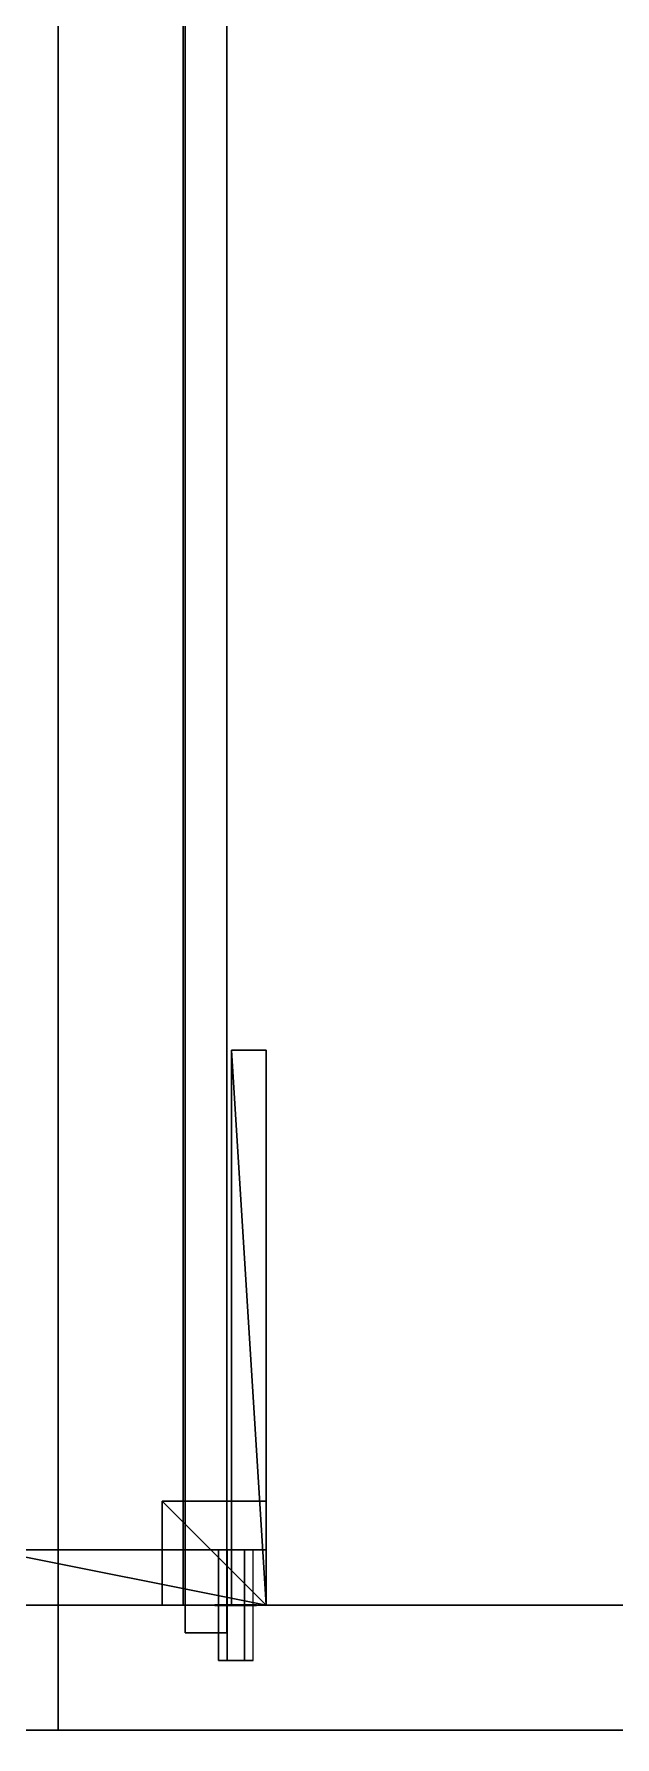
# Model space of a CAD drawing. Extents: x 0 to 3022, y -4615 to 0.
# Drawn here: x 262.5 to 346.3, y -2966.4 to -2720.9 of the extents above; entities that cross this region are included whole.
import ezdxf

# ---------------------------------------------------------------- set-up
doc = ezdxf.new("R2010")
doc.units = 0
for name, color, linetype in [('LAYER0', 7, 'CONTINUOUS'), ('LAYER1', 7, 'CONTINUOUS'), ('LAYER3', 7, 'CONTINUOUS'), ('LAYER32', 7, 'CONTINUOUS'), ('LAYER34', 254, 'CONTINUOUS'), ('LAYER4', 7, 'CONTINUOUS'), ('LAYER47', 253, 'CONTINUOUS'), ('LAYER486', 253, 'CONTINUOUS'), ('LAYER488', 2, 'CONTINUOUS'), ('LAYER489', 7, 'CONTINUOUS'), ('LAYER490', 253, 'CONTINUOUS'), ('LAYER491', 253, 'CONTINUOUS'), ('LAYER492', 253, 'CONTINUOUS'), ('LAYER493', 253, 'CONTINUOUS'), ('LAYER494', 253, 'CONTINUOUS'), ('LAYER495', 253, 'CONTINUOUS'), ('LAYER504', 253, 'CONTINUOUS'), ('LAYER506', 7, 'CONTINUOUS'), ('LAYER507', 7, 'CONTINUOUS'), ('LAYER558', 253, 'CONTINUOUS'), ('LAYER6', 7, 'CONTINUOUS'), ('LAYER702', 253, 'CONTINUOUS'), ('LAYER792', 253, 'CONTINUOUS')]:
    doc.layers.add(name, color=color, linetype=linetype)

msp = doc.modelspace()

# ---------------------------------------------------------------- linework, layer by layer
at = {"layer": 'LAYER0', "invisible_edges": 1}
for points in [[(2992, 0), (0, -4167.22), (0, 0), (2992, 0)], [(2992, -4162.78, 5), (0, 0, 5), (0, -4167.22, 5), (2992, -4162.78, 5)], [(0, 0, 5), (2992, -4162.78, 5), (2992, 0, 5), (0, 0, 5)], [(0, -4167.22), (2992, 0), (2992, -4162.78), (0, -4167.22)]]:
    msp.add_3dface(points, dxfattribs=at)
at = {"layer": 'LAYER3', "invisible_edges": 1}
for points in [[(230, -2947.406, 2554), (700, -1911.406, 2554), (230, -1911.406, 2554), (230, -2947.406, 2554)], [(700, -1911.406, 2554), (230, -2947.406, 2554), (700, -2947.406, 2554), (700, -1911.406, 2554)], [(700, -2947.406, 2536), (230, -1911.406, 2536), (700, -1911.406, 2536), (700, -2947.406, 2536)], [(230, -1911.406, 2536), (700, -2947.406, 2536), (230, -2947.406, 2536), (230, -1911.406, 2536)], [(230, -2947.406, 2554), (700, -2947.406, 2536), (700, -2947.406, 2554), (230, -2947.406, 2554)], [(700, -2947.406, 2536), (230, -2947.406, 2554), (230, -2947.406, 2536), (700, -2947.406, 2536)]]:
    msp.add_3dface(points, dxfattribs=at)
at = {"layer": 'LAYER32', "invisible_edges": 1}
for points in [[(254.6, -1911.406, 2181), (680, -2947.406, 2181), (254.6, -2947.406, 2181), (254.6, -1911.406, 2181)], [(680, -2947.406, 2181), (254.6, -1911.406, 2181), (680, -1911.406, 2181), (680, -2947.406, 2181)], [(680, -1911.406, 2199), (254.6, -2947.406, 2199), (680, -2947.406, 2199), (680, -1911.406, 2199)], [(254.6, -2947.406, 2199), (680, -1911.406, 2199), (254.6, -1911.406, 2199), (254.6, -2947.406, 2199)], [(254.6, -2947.406, 2199), (680, -2947.406, 2181), (680, -2947.406, 2199), (254.6, -2947.406, 2199)], [(680, -2947.406, 2181), (254.6, -2947.406, 2199), (254.6, -2947.406, 2181), (680, -2947.406, 2181)]]:
    msp.add_3dface(points, dxfattribs=at)
at = {"layer": 'LAYER34'}
for points in [[(294.1, -2939.406, 2178.5), (289.1, -2939.406, 2178.5), (290.35, -2939.406, 2180.665), (292.85, -2939.406, 2180.665)], [(294.1, -2939.406, 2178.5), (292.85, -2939.406, 2176.335), (290.35, -2939.406, 2176.335), (289.1, -2939.406, 2178.5)], [(288.6, -2947.356, 2178.5), (294.6, -2947.356, 2178.5), (293.1, -2947.356, 2181.098), (290.1, -2947.356, 2181.098)], [(288.6, -2947.356, 2178.5), (294.6, -2947.356, 2178.5), (293.1, -2947.356, 2175.902), (290.1, -2947.356, 2175.902)], [(288.6, -2947.456, 2178.5), (294.6, -2947.456, 2178.5), (293.1, -2947.456, 2181.098), (290.1, -2947.456, 2181.098)], [(288.6, -2947.456, 2178.5), (294.6, -2947.456, 2178.5), (293.1, -2947.456, 2175.902), (290.1, -2947.456, 2175.902)], [(294.1, -2955.406, 2178.5), (289.1, -2955.406, 2178.5), (290.35, -2955.406, 2180.665), (292.85, -2955.406, 2180.665)], [(294.1, -2955.406, 2178.5), (292.85, -2955.406, 2176.335), (290.35, -2955.406, 2176.335), (289.1, -2955.406, 2178.5)]]:
    msp.add_3dface(points, dxfattribs=at)
at = {"layer": 'LAYER4', "invisible_edges": 1}
for points in [[(230, -1911.406, 1826), (700, -2947.406, 1826), (230, -2947.406, 1826), (230, -1911.406, 1826)], [(700, -2947.406, 1826), (230, -1911.406, 1826), (700, -1911.406, 1826), (700, -2947.406, 1826)], [(700, -1911.406, 1844), (230, -2947.406, 1844), (700, -2947.406, 1844), (700, -1911.406, 1844)], [(230, -2947.406, 1844), (700, -1911.406, 1844), (230, -1911.406, 1844), (230, -2947.406, 1844)], [(230, -2947.406, 1844), (700, -2947.406, 1826), (700, -2947.406, 1844), (230, -2947.406, 1844)], [(700, -2947.406, 1826), (230, -2947.406, 1844), (230, -2947.406, 1826), (700, -2947.406, 1826)]]:
    msp.add_3dface(points, dxfattribs=at)
at = {"layer": 'LAYER47', "invisible_edges": 1}
for points in [[(230, -2965.406, 1823), (700, -285.4058, 1823), (230, -285.4058, 1823), (230, -2965.406, 1823)], [(700, -285.4058, 1823), (230, -2965.406, 1823), (700, -2965.406, 1823), (700, -285.4058, 1823)], [(700, -2965.406, 1805), (230, -285.4058, 1805), (700, -285.4058, 1805), (700, -2965.406, 1805)], [(230, -285.4058, 1805), (700, -2965.406, 1805), (230, -2965.406, 1805), (230, -285.4058, 1805)], [(230, -2965.406, 1823), (700, -2965.406, 1805), (700, -2965.406, 1823), (230, -2965.406, 1823)], [(700, -2965.406, 1805), (230, -2965.406, 1823), (230, -2965.406, 1805), (700, -2965.406, 1805)]]:
    msp.add_3dface(points, dxfattribs=at)
at = {"layer": 'LAYER486', "invisible_edges": 1}
for points in [[(266.0001, -2947.406, 505), (698.0001, -2947.406, 155), (266.0001, -2947.406, 155), (266.0001, -2947.406, 505)], [(698.0001, -2947.406, 155), (266.0001, -2947.406, 505), (698.0001, -2947.406, 505), (698.0001, -2947.406, 155)], [(266.0001, -2965.406, 155), (698.0001, -2947.406, 155), (698.0001, -2965.406, 155), (266.0001, -2965.406, 155)], [(698.0001, -2947.406, 155), (266.0001, -2965.406, 155), (266.0001, -2947.406, 155), (698.0001, -2947.406, 155)], [(266.0001, -2947.406, 505), (698.0001, -2965.406, 505), (698.0001, -2947.406, 505), (266.0001, -2947.406, 505)], [(698.0001, -2965.406, 505), (266.0001, -2947.406, 505), (266.0001, -2965.406, 505), (698.0001, -2965.406, 505)], [(266.0001, -2965.406, 155), (266.0001, -2947.406, 505), (266.0001, -2947.406, 155), (266.0001, -2965.406, 155)], [(266.0001, -2947.406, 505), (266.0001, -2965.406, 155), (266.0001, -2965.406, 505), (266.0001, -2947.406, 505)], [(698.0001, -2965.406, 505), (266.0001, -2965.406, 155), (698.0001, -2965.406, 155), (698.0001, -2965.406, 505)], [(266.0001, -2965.406, 155), (698.0001, -2965.406, 505), (266.0001, -2965.406, 505), (266.0001, -2965.406, 155)]]:
    msp.add_3dface(points, dxfattribs=at)
at = {"layer": 'LAYER488'}
for points in [[(296.0001, -2867.406, 452.5), (291.0001, -2867.406, 452.5), (296.0001, -2867.406, 475.5), (296.0001, -2867.406, 452.5)], [(296.0001, -2867.406, 475.5), (291.0001, -2867.406, 452.5), (291.0001, -2867.406, 475.5), (296.0001, -2867.406, 475.5)], [(296.0001, -2867.406, 475.5), (291.0001, -2867.406, 475.5), (296.0001, -2947.406, 475.5), (296.0001, -2867.406, 475.5)], [(296.0001, -2947.406, 475.5), (291.0001, -2867.406, 475.5), (291.0001, -2947.406, 475.5), (296.0001, -2947.406, 475.5)], [(296.0001, -2867.406, 452.5), (296.0001, -2947.406, 452.5), (291.0001, -2867.406, 452.5), (296.0001, -2867.406, 452.5)], [(291.0001, -2867.406, 452.5), (296.0001, -2947.406, 452.5), (291.0001, -2947.406, 452.5), (291.0001, -2867.406, 452.5)], [(291.0001, -2867.406, 452.5), (291.0001, -2947.406, 452.5), (291.0001, -2867.406, 475.5), (291.0001, -2867.406, 452.5)], [(291.0001, -2867.406, 475.5), (291.0001, -2947.406, 452.5), (291.0001, -2947.406, 475.5), (291.0001, -2867.406, 475.5)], [(296.0001, -2867.406, 475.5), (296.0001, -2947.406, 475.5), (296.0001, -2867.406, 452.5), (296.0001, -2867.406, 475.5)], [(296.0001, -2867.406, 452.5), (296.0001, -2947.406, 475.5), (296.0001, -2947.406, 452.5), (296.0001, -2867.406, 452.5)], [(296.0001, -2947.406, 475.5), (291.0001, -2947.406, 475.5), (296.0001, -2947.406, 452.5), (296.0001, -2947.406, 475.5)], [(296.0001, -2947.406, 452.5), (291.0001, -2947.406, 475.5), (291.0001, -2947.406, 452.5), (296.0001, -2947.406, 452.5)]]:
    msp.add_3dface(points, dxfattribs=at)
at = {"layer": 'LAYER489', "invisible_edges": 1}
for points in [[(291.0001, -2947.406, 475.5), (296.0001, -2867.406, 475.5), (291.0001, -2867.406, 475.5), (291.0001, -2947.406, 475.5)], [(296.0001, -2867.406, 475.5), (291.0001, -2947.406, 475.5), (296.0001, -2947.406, 475.5), (296.0001, -2867.406, 475.5)], [(291.0001, -2867.406, 452.5), (296.0001, -2867.406, 475.5), (296.0001, -2867.406, 452.5), (291.0001, -2867.406, 452.5)], [(296.0001, -2867.406, 475.5), (291.0001, -2867.406, 452.5), (291.0001, -2867.406, 475.5), (296.0001, -2867.406, 475.5)], [(296.0001, -2947.406, 452.5), (291.0001, -2867.406, 452.5), (296.0001, -2867.406, 452.5), (296.0001, -2947.406, 452.5)], [(291.0001, -2867.406, 452.5), (296.0001, -2947.406, 452.5), (291.0001, -2947.406, 452.5), (291.0001, -2867.406, 452.5)], [(291.0001, -2867.406, 452.5), (291.0001, -2947.406, 475.5), (291.0001, -2867.406, 475.5), (291.0001, -2867.406, 452.5)], [(291.0001, -2947.406, 475.5), (291.0001, -2867.406, 452.5), (291.0001, -2947.406, 452.5), (291.0001, -2947.406, 475.5)], [(296.0001, -2947.406, 452.5), (296.0001, -2867.406, 475.5), (296.0001, -2947.406, 475.5), (296.0001, -2947.406, 452.5)], [(296.0001, -2867.406, 475.5), (296.0001, -2947.406, 452.5), (296.0001, -2867.406, 452.5), (296.0001, -2867.406, 475.5)], [(291.0001, -2947.406, 475.5), (296.0001, -2947.406, 452.5), (296.0001, -2947.406, 475.5), (291.0001, -2947.406, 475.5)], [(296.0001, -2947.406, 452.5), (291.0001, -2947.406, 475.5), (291.0001, -2947.406, 452.5), (296.0001, -2947.406, 452.5)]]:
    msp.add_3dface(points, dxfattribs=at)
at = {"layer": 'LAYER490'}
for points in [[(296.0001, -2932.406, 460.5), (281.0001, -2932.406, 460.5), (296.0001, -2932.406, 475.5), (296.0001, -2932.406, 460.5)], [(296.0001, -2932.406, 475.5), (281.0001, -2932.406, 460.5), (281.0001, -2932.406, 475.5), (296.0001, -2932.406, 475.5)], [(296.0001, -2932.406, 475.5), (281.0001, -2932.406, 475.5), (296.0001, -2947.406, 475.5), (296.0001, -2932.406, 475.5)], [(296.0001, -2947.406, 475.5), (281.0001, -2932.406, 475.5), (281.0001, -2947.406, 475.5), (296.0001, -2947.406, 475.5)], [(296.0001, -2932.406, 460.5), (296.0001, -2947.406, 460.5), (281.0001, -2932.406, 460.5), (296.0001, -2932.406, 460.5)], [(281.0001, -2932.406, 460.5), (296.0001, -2947.406, 460.5), (281.0001, -2947.406, 460.5), (281.0001, -2932.406, 460.5)], [(281.0001, -2932.406, 460.5), (281.0001, -2947.406, 460.5), (281.0001, -2932.406, 475.5), (281.0001, -2932.406, 460.5)], [(281.0001, -2932.406, 475.5), (281.0001, -2947.406, 460.5), (281.0001, -2947.406, 475.5), (281.0001, -2932.406, 475.5)], [(296.0001, -2932.406, 475.5), (296.0001, -2947.406, 475.5), (296.0001, -2932.406, 460.5), (296.0001, -2932.406, 475.5)], [(296.0001, -2932.406, 460.5), (296.0001, -2947.406, 475.5), (296.0001, -2947.406, 460.5), (296.0001, -2932.406, 460.5)], [(296.0001, -2947.406, 475.5), (281.0001, -2947.406, 475.5), (296.0001, -2947.406, 460.5), (296.0001, -2947.406, 475.5)], [(296.0001, -2947.406, 460.5), (281.0001, -2947.406, 475.5), (281.0001, -2947.406, 460.5), (296.0001, -2947.406, 460.5)]]:
    msp.add_3dface(points, dxfattribs=at)
at = {"layer": 'LAYER491'}
for points in [[(296.0001, -2932.406, 460.5), (281.0001, -2932.406, 460.5), (296.0001, -2932.406, 475.5), (296.0001, -2932.406, 460.5)], [(296.0001, -2932.406, 475.5), (281.0001, -2932.406, 460.5), (281.0001, -2932.406, 475.5), (296.0001, -2932.406, 475.5)], [(296.0001, -2932.406, 475.5), (281.0001, -2932.406, 475.5), (296.0001, -2947.406, 475.5), (296.0001, -2932.406, 475.5)], [(296.0001, -2947.406, 475.5), (281.0001, -2932.406, 475.5), (281.0001, -2947.406, 475.5), (296.0001, -2947.406, 475.5)], [(296.0001, -2932.406, 460.5), (296.0001, -2947.406, 460.5), (281.0001, -2932.406, 460.5), (296.0001, -2932.406, 460.5)], [(281.0001, -2932.406, 460.5), (296.0001, -2947.406, 460.5), (281.0001, -2947.406, 460.5), (281.0001, -2932.406, 460.5)], [(281.0001, -2932.406, 460.5), (281.0001, -2947.406, 460.5), (281.0001, -2932.406, 475.5), (281.0001, -2932.406, 460.5)], [(281.0001, -2932.406, 475.5), (281.0001, -2947.406, 460.5), (281.0001, -2947.406, 475.5), (281.0001, -2932.406, 475.5)], [(296.0001, -2932.406, 475.5), (296.0001, -2947.406, 475.5), (296.0001, -2932.406, 460.5), (296.0001, -2932.406, 475.5)], [(296.0001, -2932.406, 460.5), (296.0001, -2947.406, 475.5), (296.0001, -2947.406, 460.5), (296.0001, -2932.406, 460.5)], [(296.0001, -2947.406, 475.5), (281.0001, -2947.406, 475.5), (296.0001, -2947.406, 460.5), (296.0001, -2947.406, 475.5)], [(296.0001, -2947.406, 460.5), (281.0001, -2947.406, 475.5), (281.0001, -2947.406, 460.5), (296.0001, -2947.406, 460.5)]]:
    msp.add_3dface(points, dxfattribs=at)
at = {"layer": 'LAYER492'}
for points in [[(296.0001, -2932.406, 460.5), (281.0001, -2932.406, 460.5), (296.0001, -2932.406, 475.5), (296.0001, -2932.406, 460.5)], [(296.0001, -2932.406, 475.5), (281.0001, -2932.406, 460.5), (281.0001, -2932.406, 475.5), (296.0001, -2932.406, 475.5)], [(296.0001, -2932.406, 475.5), (281.0001, -2932.406, 475.5), (296.0001, -2947.406, 475.5), (296.0001, -2932.406, 475.5)], [(296.0001, -2947.406, 475.5), (281.0001, -2932.406, 475.5), (281.0001, -2947.406, 475.5), (296.0001, -2947.406, 475.5)], [(296.0001, -2932.406, 460.5), (296.0001, -2947.406, 460.5), (281.0001, -2932.406, 460.5), (296.0001, -2932.406, 460.5)], [(281.0001, -2932.406, 460.5), (296.0001, -2947.406, 460.5), (281.0001, -2947.406, 460.5), (281.0001, -2932.406, 460.5)], [(281.0001, -2932.406, 460.5), (281.0001, -2947.406, 460.5), (281.0001, -2932.406, 475.5), (281.0001, -2932.406, 460.5)], [(281.0001, -2932.406, 475.5), (281.0001, -2947.406, 460.5), (281.0001, -2947.406, 475.5), (281.0001, -2932.406, 475.5)], [(296.0001, -2932.406, 475.5), (296.0001, -2947.406, 475.5), (296.0001, -2932.406, 460.5), (296.0001, -2932.406, 475.5)], [(296.0001, -2932.406, 460.5), (296.0001, -2947.406, 475.5), (296.0001, -2947.406, 460.5), (296.0001, -2932.406, 460.5)], [(296.0001, -2947.406, 475.5), (281.0001, -2947.406, 475.5), (296.0001, -2947.406, 460.5), (296.0001, -2947.406, 475.5)], [(296.0001, -2947.406, 460.5), (281.0001, -2947.406, 475.5), (281.0001, -2947.406, 460.5), (296.0001, -2947.406, 460.5)]]:
    msp.add_3dface(points, dxfattribs=at)
at = {"layer": 'LAYER493'}
for points in [[(296.0001, -2932.406, 460.5), (281.0001, -2932.406, 460.5), (296.0001, -2932.406, 475.5), (296.0001, -2932.406, 460.5)], [(296.0001, -2932.406, 475.5), (281.0001, -2932.406, 460.5), (281.0001, -2932.406, 475.5), (296.0001, -2932.406, 475.5)], [(296.0001, -2932.406, 475.5), (281.0001, -2932.406, 475.5), (296.0001, -2947.406, 475.5), (296.0001, -2932.406, 475.5)], [(296.0001, -2947.406, 475.5), (281.0001, -2932.406, 475.5), (281.0001, -2947.406, 475.5), (296.0001, -2947.406, 475.5)], [(296.0001, -2932.406, 460.5), (296.0001, -2947.406, 460.5), (281.0001, -2932.406, 460.5), (296.0001, -2932.406, 460.5)], [(281.0001, -2932.406, 460.5), (296.0001, -2947.406, 460.5), (281.0001, -2947.406, 460.5), (281.0001, -2932.406, 460.5)], [(281.0001, -2932.406, 460.5), (281.0001, -2947.406, 460.5), (281.0001, -2932.406, 475.5), (281.0001, -2932.406, 460.5)], [(281.0001, -2932.406, 475.5), (281.0001, -2947.406, 460.5), (281.0001, -2947.406, 475.5), (281.0001, -2932.406, 475.5)], [(296.0001, -2932.406, 475.5), (296.0001, -2947.406, 475.5), (296.0001, -2932.406, 460.5), (296.0001, -2932.406, 475.5)], [(296.0001, -2932.406, 460.5), (296.0001, -2947.406, 475.5), (296.0001, -2947.406, 460.5), (296.0001, -2932.406, 460.5)], [(296.0001, -2947.406, 475.5), (281.0001, -2947.406, 475.5), (296.0001, -2947.406, 460.5), (296.0001, -2947.406, 475.5)], [(296.0001, -2947.406, 460.5), (281.0001, -2947.406, 475.5), (281.0001, -2947.406, 460.5), (296.0001, -2947.406, 460.5)]]:
    msp.add_3dface(points, dxfattribs=at)
at = {"layer": 'LAYER494'}
for points in [[(296.0001, -2939.406, 467.5), (256.0001, -2939.406, 467.5), (296.0001, -2939.406, 475.5), (296.0001, -2939.406, 467.5)], [(296.0001, -2939.406, 475.5), (256.0001, -2939.406, 467.5), (256.0001, -2939.406, 475.5), (296.0001, -2939.406, 475.5)], [(296.0001, -2939.406, 475.5), (256.0001, -2939.406, 475.5), (296.0001, -2947.406, 475.5), (296.0001, -2939.406, 475.5)], [(296.0001, -2947.406, 475.5), (256.0001, -2939.406, 475.5), (256.0001, -2947.406, 475.5), (296.0001, -2947.406, 475.5)], [(296.0001, -2939.406, 467.5), (296.0001, -2947.406, 467.5), (256.0001, -2939.406, 467.5), (296.0001, -2939.406, 467.5)], [(256.0001, -2939.406, 467.5), (296.0001, -2947.406, 467.5), (256.0001, -2947.406, 467.5), (256.0001, -2939.406, 467.5)], [(296.0001, -2939.406, 475.5), (296.0001, -2947.406, 475.5), (296.0001, -2939.406, 467.5), (296.0001, -2939.406, 475.5)], [(296.0001, -2939.406, 467.5), (296.0001, -2947.406, 475.5), (296.0001, -2947.406, 467.5), (296.0001, -2939.406, 467.5)], [(296.0001, -2947.406, 475.5), (256.0001, -2947.406, 475.5), (296.0001, -2947.406, 467.5), (296.0001, -2947.406, 475.5)], [(296.0001, -2947.406, 467.5), (256.0001, -2947.406, 475.5), (256.0001, -2947.406, 467.5), (296.0001, -2947.406, 467.5)]]:
    msp.add_3dface(points, dxfattribs=at)
at = {"layer": 'LAYER495'}
for points in [[(296.0001, -2867.406, 459.5), (291.0001, -2867.406, 459.5), (296.0001, -2867.406, 475.5), (296.0001, -2867.406, 459.5)], [(296.0001, -2867.406, 475.5), (291.0001, -2867.406, 459.5), (291.0001, -2867.406, 475.5), (296.0001, -2867.406, 475.5)], [(296.0001, -2867.406, 475.5), (291.0001, -2867.406, 475.5), (296.0001, -2947.406, 475.5), (296.0001, -2867.406, 475.5)], [(296.0001, -2947.406, 475.5), (291.0001, -2867.406, 475.5), (291.0001, -2947.406, 475.5), (296.0001, -2947.406, 475.5)], [(296.0001, -2867.406, 459.5), (296.0001, -2947.406, 459.5), (291.0001, -2867.406, 459.5), (296.0001, -2867.406, 459.5)], [(291.0001, -2867.406, 459.5), (296.0001, -2947.406, 459.5), (291.0001, -2947.406, 459.5), (291.0001, -2867.406, 459.5)], [(291.0001, -2867.406, 459.5), (291.0001, -2947.406, 459.5), (291.0001, -2867.406, 475.5), (291.0001, -2867.406, 459.5)], [(291.0001, -2867.406, 475.5), (291.0001, -2947.406, 459.5), (291.0001, -2947.406, 475.5), (291.0001, -2867.406, 475.5)], [(296.0001, -2867.406, 475.5), (296.0001, -2947.406, 475.5), (296.0001, -2867.406, 459.5), (296.0001, -2867.406, 475.5)], [(296.0001, -2867.406, 459.5), (296.0001, -2947.406, 475.5), (296.0001, -2947.406, 459.5), (296.0001, -2867.406, 459.5)], [(296.0001, -2947.406, 475.5), (291.0001, -2947.406, 475.5), (296.0001, -2947.406, 459.5), (296.0001, -2947.406, 475.5)], [(296.0001, -2947.406, 459.5), (291.0001, -2947.406, 475.5), (291.0001, -2947.406, 459.5), (296.0001, -2947.406, 459.5)]]:
    msp.add_3dface(points, dxfattribs=at)
at = {"layer": 'LAYER504', "invisible_edges": 1}
for points in [[(266.0001, -2483.406, 156), (698.0001, -2947.406, 156), (266.0001, -2947.406, 156), (266.0001, -2483.406, 156)], [(698.0001, -2947.406, 156), (266.0001, -2483.406, 156), (698.0001, -2483.406, 156), (698.0001, -2947.406, 156)], [(266.0001, -2947.406, 174), (266.0001, -2483.406, 156), (266.0001, -2947.406, 156), (266.0001, -2947.406, 174)], [(266.0001, -2483.406, 156), (266.0001, -2947.406, 174), (266.0001, -2483.406, 174), (266.0001, -2483.406, 156)], [(698.0001, -2483.406, 174), (266.0001, -2947.406, 174), (698.0001, -2947.406, 174), (698.0001, -2483.406, 174)], [(266.0001, -2947.406, 174), (698.0001, -2483.406, 174), (266.0001, -2483.406, 174), (266.0001, -2947.406, 174)], [(266.0001, -2947.406, 174), (698.0001, -2947.406, 156), (698.0001, -2947.406, 174), (266.0001, -2947.406, 174)], [(698.0001, -2947.406, 156), (266.0001, -2947.406, 174), (266.0001, -2947.406, 156), (698.0001, -2947.406, 156)]]:
    msp.add_3dface(points, dxfattribs=at)
at = {"layer": 'LAYER506', "invisible_edges": 1}
for points in [[(284.3001, -2479.406, 504.5), (290.3001, -2951.406, 504.5), (290.3001, -2479.406, 504.5), (284.3001, -2479.406, 504.5)], [(290.3001, -2951.406, 504.5), (284.3001, -2479.406, 504.5), (284.3001, -2951.406, 504.5), (290.3001, -2951.406, 504.5)], [(284.3001, -2951.406, 170), (290.3001, -2479.406, 170), (290.3001, -2951.406, 170), (284.3001, -2951.406, 170)], [(290.3001, -2479.406, 170), (284.3001, -2951.406, 170), (284.3001, -2479.406, 170), (290.3001, -2479.406, 170)], [(284.3001, -2479.406, 504.5), (284.3001, -2951.406, 170), (284.3001, -2951.406, 504.5), (284.3001, -2479.406, 504.5)], [(284.3001, -2951.406, 170), (284.3001, -2479.406, 504.5), (284.3001, -2479.406, 170), (284.3001, -2951.406, 170)], [(290.3001, -2479.406, 170), (290.3001, -2951.406, 504.5), (290.3001, -2951.406, 170), (290.3001, -2479.406, 170)], [(290.3001, -2951.406, 504.5), (290.3001, -2479.406, 170), (290.3001, -2479.406, 504.5), (290.3001, -2951.406, 504.5)], [(284.3001, -2951.406, 170), (290.3001, -2951.406, 504.5), (284.3001, -2951.406, 504.5), (284.3001, -2951.406, 170)], [(290.3001, -2951.406, 504.5), (284.3001, -2951.406, 170), (290.3001, -2951.406, 170), (290.3001, -2951.406, 504.5)]]:
    msp.add_3dface(points, dxfattribs=at)
at = {"layer": 'LAYER507', "invisible_edges": 1}
for points in [[(266.0001, -2483.406, 505), (266.0001, -2947.406, 385), (266.0001, -2947.406, 505), (266.0001, -2483.406, 505)], [(266.0001, -2947.406, 385), (266.0001, -2483.406, 505), (266.0001, -2483.406, 385), (266.0001, -2947.406, 385)], [(284.0001, -2483.406, 385), (266.0001, -2947.406, 385), (266.0001, -2483.406, 385), (284.0001, -2483.406, 385)], [(266.0001, -2947.406, 385), (284.0001, -2483.406, 385), (284.0001, -2947.406, 385), (266.0001, -2947.406, 385)], [(284.0001, -2947.406, 505), (266.0001, -2483.406, 505), (266.0001, -2947.406, 505), (284.0001, -2947.406, 505)], [(266.0001, -2483.406, 505), (284.0001, -2947.406, 505), (284.0001, -2483.406, 505), (266.0001, -2483.406, 505)], [(284.0001, -2483.406, 385), (284.0001, -2947.406, 505), (284.0001, -2947.406, 385), (284.0001, -2483.406, 385)], [(284.0001, -2947.406, 505), (284.0001, -2483.406, 385), (284.0001, -2483.406, 505), (284.0001, -2947.406, 505)], [(284.0001, -2947.406, 505), (266.0001, -2947.406, 385), (284.0001, -2947.406, 385), (284.0001, -2947.406, 505)], [(266.0001, -2947.406, 385), (284.0001, -2947.406, 505), (266.0001, -2947.406, 505), (266.0001, -2947.406, 385)]]:
    msp.add_3dface(points, dxfattribs=at)
at = {"layer": 'LAYER558', "invisible_edges": 1}
for points in [[(266.0002, -2465.406, 505), (720.0002, -2965.406, 505), (266.0002, -2965.406, 505), (266.0002, -2465.406, 505)], [(720.0002, -2965.406, 505), (266.0002, -2465.406, 505), (720.0002, -2465.406, 505), (720.0002, -2965.406, 505)], [(266.0002, -2965.406, 523), (266.0002, -2465.406, 505), (266.0002, -2965.406, 505), (266.0002, -2965.406, 523)], [(266.0002, -2465.406, 505), (266.0002, -2965.406, 523), (266.0002, -2465.406, 523), (266.0002, -2465.406, 505)], [(720.0002, -2465.406, 523), (266.0002, -2965.406, 523), (720.0002, -2965.406, 523), (720.0002, -2465.406, 523)], [(266.0002, -2965.406, 523), (720.0002, -2465.406, 523), (266.0002, -2465.406, 523), (266.0002, -2965.406, 523)], [(266.0002, -2965.406, 523), (720.0002, -2965.406, 505), (720.0002, -2965.406, 523), (266.0002, -2965.406, 523)], [(720.0002, -2965.406, 505), (266.0002, -2965.406, 523), (266.0002, -2965.406, 505), (720.0002, -2965.406, 505)]]:
    msp.add_3dface(points, dxfattribs=at)
at = {"layer": 'LAYER6', "invisible_edges": 1}
for points in [[(230, -2947.406, 2555), (700, -2947.406, 1825), (230, -2947.406, 1825), (230, -2947.406, 2555)], [(700, -2947.406, 1825), (230, -2947.406, 2555), (700, -2947.406, 2555), (700, -2947.406, 1825)], [(230, -2965.406, 1825), (700, -2947.406, 1825), (700, -2965.406, 1825), (230, -2965.406, 1825)], [(700, -2947.406, 1825), (230, -2965.406, 1825), (230, -2947.406, 1825), (700, -2947.406, 1825)], [(230, -2947.406, 2555), (700, -2965.406, 2555), (700, -2947.406, 2555), (230, -2947.406, 2555)], [(700, -2965.406, 2555), (230, -2947.406, 2555), (230, -2965.406, 2555), (700, -2965.406, 2555)], [(700, -2965.406, 2555), (230, -2965.406, 1825), (700, -2965.406, 1825), (700, -2965.406, 2555)], [(230, -2965.406, 1825), (700, -2965.406, 2555), (230, -2965.406, 2555), (230, -2965.406, 1825)]]:
    msp.add_3dface(points, dxfattribs=at)
at = {"layer": 'LAYER702', "invisible_edges": 1}
for points in [[(230, -2983.406, 5), (700, -2965.406, 5), (700, -2983.406, 5), (230, -2983.406, 5)], [(700, -2965.406, 5), (230, -2983.406, 5), (230, -2965.406, 5), (700, -2965.406, 5)], [(230, -2965.406, 2555), (700, -2983.406, 2555), (700, -2965.406, 2555), (230, -2965.406, 2555)], [(700, -2983.406, 2555), (230, -2965.406, 2555), (230, -2983.406, 2555), (700, -2983.406, 2555)], [(700, -2965.406, 5), (230, -2965.406, 2555), (700, -2965.406, 2555), (700, -2965.406, 5)], [(230, -2965.406, 2555), (700, -2965.406, 5), (230, -2965.406, 5), (230, -2965.406, 2555)]]:
    msp.add_3dface(points, dxfattribs=at)
at = {"layer": 'LAYER792', "invisible_edges": 1}
for points in [[(266.0001, -2965.406, 5), (248.0001, -1555.406, 5), (266.0001, -1555.406, 5), (266.0001, -2965.406, 5)], [(248.0001, -1555.406, 5), (266.0001, -2965.406, 5), (248.0001, -2965.406, 5), (248.0001, -1555.406, 5)], [(248.0001, -2965.406, 1805), (266.0001, -1555.406, 1805), (248.0001, -1555.406, 1805), (248.0001, -2965.406, 1805)], [(266.0001, -1555.406, 1805), (248.0001, -2965.406, 1805), (266.0001, -2965.406, 1805), (266.0001, -1555.406, 1805)], [(266.0001, -1555.406, 1805), (266.0001, -2965.406, 5), (266.0001, -1555.406, 5), (266.0001, -1555.406, 1805)], [(266.0001, -2965.406, 5), (266.0001, -1555.406, 1805), (266.0001, -2965.406, 1805), (266.0001, -2965.406, 5)], [(266.0001, -2965.406, 5), (248.0001, -2965.406, 1805), (248.0001, -2965.406, 5), (266.0001, -2965.406, 5)], [(248.0001, -2965.406, 1805), (266.0001, -2965.406, 5), (266.0001, -2965.406, 1805), (248.0001, -2965.406, 1805)]]:
    msp.add_3dface(points, dxfattribs=at)

# ---------------------------------------------------------------- meshes
at = {"layer": 'LAYER1'}
mesh = msp.add_polymesh((5, 2), dxfattribs=at)
for k, corner in enumerate([(2842, -150, 2611), (150, -150, 2611), (2842, -4013, 2611), (2842, -150, 2611), (150, -4017, 2611), (2842, -4013, 2611), (150, -150, 2611), (150, -4017, 2611), (0, 0, 2611), (0, -4167.223, 2611)]):
    mesh.set_mesh_vertex(divmod(k, 2), corner)
at = {"layer": 'LAYER34'}
mesh = msp.add_polymesh((2, 6), dxfattribs=dict(at, n_close=True))
for k, corner in enumerate([(294.1, -2939.406, 2178.5), (292.85, -2939.406, 2180.665), (290.35, -2939.406, 2180.665), (289.1, -2939.406, 2178.5), (290.35, -2939.406, 2176.335), (292.85, -2939.406, 2176.335), (294.1, -2955.406, 2178.5), (292.85, -2955.406, 2180.665), (290.35, -2955.406, 2180.665), (289.1, -2955.406, 2178.5), (290.35, -2955.406, 2176.335), (292.85, -2955.406, 2176.335)]):
    mesh.set_mesh_vertex(divmod(k, 6), corner)
mesh = msp.add_polymesh((2, 6), dxfattribs=dict(at, n_close=True))
for k, corner in enumerate([(294.6, -2947.356, 2178.5), (293.1, -2947.356, 2181.098), (290.1, -2947.356, 2181.098), (288.6, -2947.356, 2178.5), (290.1, -2947.356, 2175.902), (293.1, -2947.356, 2175.902), (294.6, -2947.456, 2178.5), (293.1, -2947.456, 2181.098), (290.1, -2947.456, 2181.098), (288.6, -2947.456, 2178.5), (290.1, -2947.456, 2175.902), (293.1, -2947.456, 2175.902)]):
    mesh.set_mesh_vertex(divmod(k, 6), corner)

doc.saveas('drawing.dxf')
